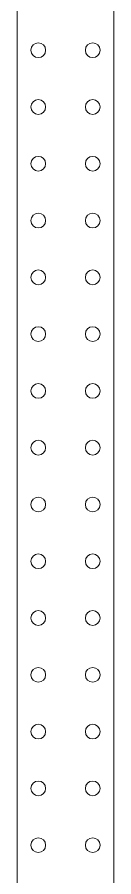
# Model space of a CAD drawing. Header units: millimetres. Extents: x -380 to 34475, y -4 to 3612.
# Drawn here: x 13424 to 13509, y 803 to 1560 of the extents above; entities that cross this region are included whole.
import ezdxf

# ---------------------------------------------------------------- set-up
doc = ezdxf.new("R2010")
doc.units = ezdxf.units.MM
doc.header["$LTSCALE"] = 0.5
doc.layers.add('Видимый контур (ГОСТ)', color=7, linetype='Continuous', lineweight=0)

# ---------------------------------------------------------------- blocks, each defined once
blk = doc.blocks.new('*U41')
at = {"layer": 'Видимый контур (ГОСТ)'}
blk.add_lwpolyline([(0, 0), (85, 0), (85, 3000), (0, 3000)], close=True, dxfattribs=at)
for centre in [(18.5, 1531), (66.5, 1531), (18.5, 1481), (66.5, 1481), (18.5, 1431), (66.5, 1431), (18.5, 1381), (66.5, 1381), (18.5, 1331), (66.5, 1331), (18.5, 1281), (66.5, 1281), (18.5, 1231), (66.5, 1231), (18.5, 1181), (66.5, 1181), (18.5, 1131), (66.5, 1131), (18.5, 1081), (66.5, 1081), (18.5, 1031), (66.5, 1031), (18.5, 981), (66.5, 981), (18.5, 931), (66.5, 931), (18.5, 881), (66.5, 881), (18.5, 831), (66.5, 831)]:
    blk.add_circle(centre, 6.5, dxfattribs=at)

msp = doc.modelspace()

# ---------------------------------------------------------------- block references
msp.add_blockref('*U41', (13423.95, 0))

doc.saveas('drawing.dxf')
